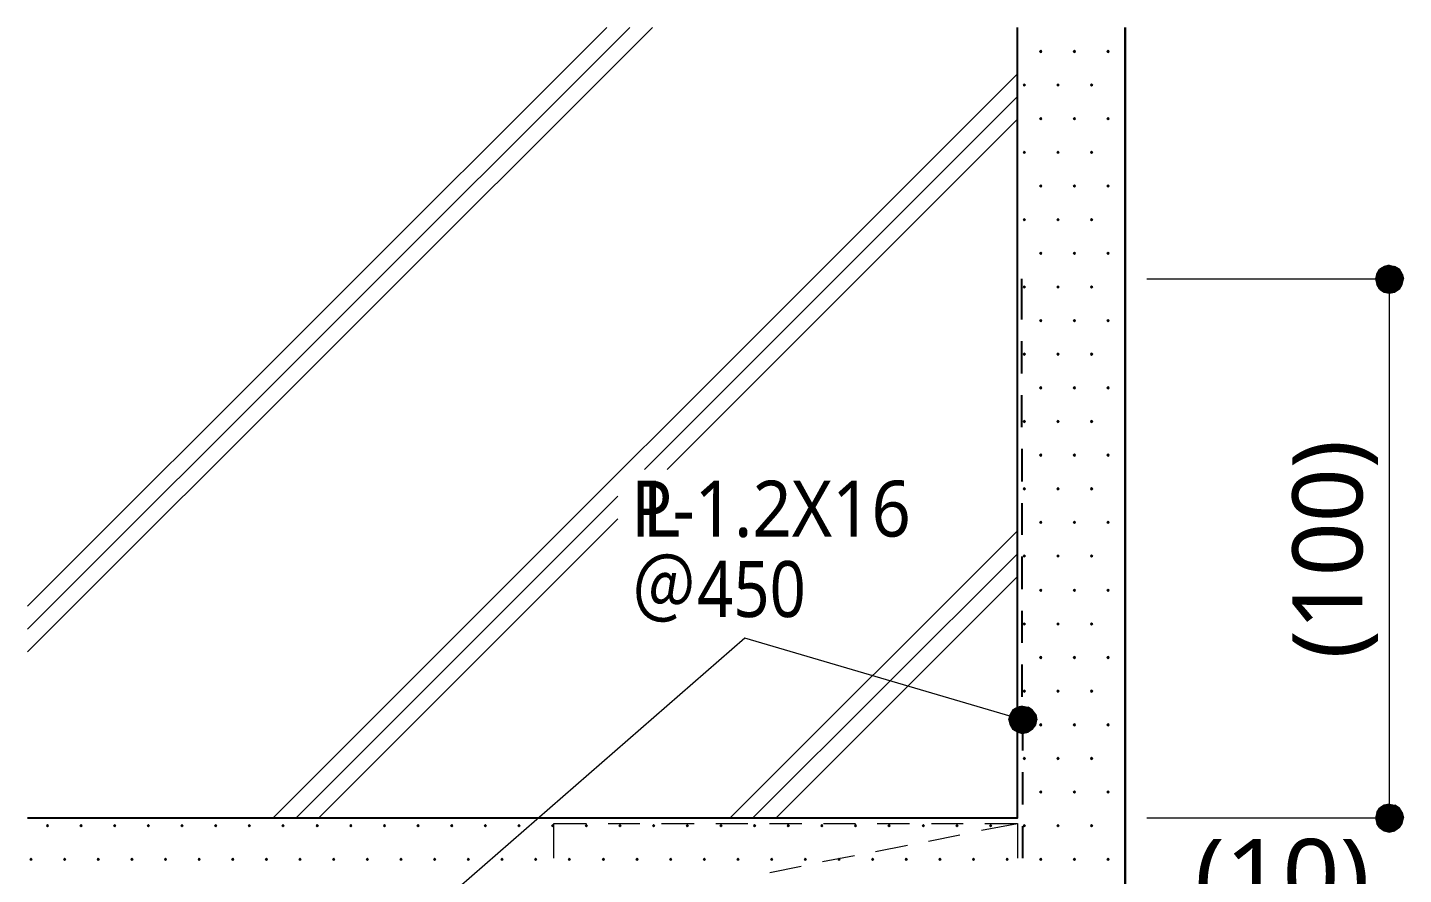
# Model space of a CAD drawing. Header units: millimetres. Extents: x 0 to 420, y 0 to 297.
# Drawn here: x 118.8 to 169.9, y 106.9 to 138.4 of the extents above; entities that cross this region are included whole.
import ezdxf
from ezdxf.enums import TextEntityAlignment as Align

# ---------------------------------------------------------------- set-up
doc = ezdxf.new("R2010")
doc.units = ezdxf.units.MM
doc.styles.add('kst32b', font='NotoSansJP-Variable.ttf')

msp = doc.modelspace()

# ---------------------------------------------------------------- hatches: boundary and pattern name
for points in [[(156.422, 137.52), (156.401, 137.499), (156.379, 137.477), (156.401, 137.456), (156.422, 137.435), (156.443, 137.456), (156.464, 137.477), (156.443, 137.499), (156.422, 137.52)], [(157.671, 137.52), (157.649, 137.499), (157.628, 137.477), (157.649, 137.456), (157.671, 137.435), (157.692, 137.456), (157.713, 137.477), (157.692, 137.499), (157.671, 137.52)], [(158.919, 137.52), (158.898, 137.499), (158.877, 137.477), (158.898, 137.456), (158.919, 137.435), (158.941, 137.456), (158.962, 137.477), (158.941, 137.499), (158.919, 137.52)], [(155.808, 136.271), (155.787, 136.25), (155.766, 136.229), (155.787, 136.208), (155.808, 136.186), (155.829, 136.208), (155.85, 136.229), (155.829, 136.25), (155.808, 136.271)], [(157.057, 136.271), (157.036, 136.25), (157.014, 136.229), (157.036, 136.208), (157.057, 136.186), (157.078, 136.208), (157.099, 136.229), (157.078, 136.25), (157.057, 136.271)], [(158.305, 136.271), (158.284, 136.25), (158.263, 136.229), (158.284, 136.208), (158.305, 136.186), (158.327, 136.208), (158.348, 136.229), (158.327, 136.25), (158.305, 136.271)], [(156.422, 135.022), (156.401, 135.001), (156.379, 134.98), (156.401, 134.959), (156.422, 134.938), (156.443, 134.959), (156.464, 134.98), (156.443, 135.001), (156.422, 135.022)], [(157.671, 135.022), (157.649, 135.001), (157.628, 134.98), (157.649, 134.959), (157.671, 134.938), (157.692, 134.959), (157.713, 134.98), (157.692, 135.001), (157.671, 135.022)], [(158.919, 135.022), (158.898, 135.001), (158.877, 134.98), (158.898, 134.959), (158.919, 134.938), (158.941, 134.959), (158.962, 134.98), (158.941, 135.001), (158.919, 135.022)], [(155.808, 133.773), (155.787, 133.752), (155.766, 133.731), (155.787, 133.71), (155.808, 133.689), (155.829, 133.71), (155.85, 133.731), (155.829, 133.752), (155.808, 133.773)], [(157.057, 133.773), (157.036, 133.752), (157.014, 133.731), (157.036, 133.71), (157.057, 133.689), (157.078, 133.71), (157.099, 133.731), (157.078, 133.752), (157.057, 133.773)], [(158.305, 133.773), (158.284, 133.752), (158.263, 133.731), (158.284, 133.71), (158.305, 133.689), (158.327, 133.71), (158.348, 133.731), (158.327, 133.752), (158.305, 133.773)], [(156.422, 132.525), (156.401, 132.503), (156.379, 132.482), (156.401, 132.461), (156.422, 132.44), (156.443, 132.461), (156.464, 132.482), (156.443, 132.503), (156.422, 132.525)], [(157.671, 132.525), (157.649, 132.503), (157.628, 132.482), (157.649, 132.461), (157.671, 132.44), (157.692, 132.461), (157.713, 132.482), (157.692, 132.503), (157.671, 132.525)], [(158.919, 132.525), (158.898, 132.503), (158.877, 132.482), (158.898, 132.461), (158.919, 132.44), (158.941, 132.461), (158.962, 132.482), (158.941, 132.503), (158.919, 132.525)], [(155.808, 131.276), (155.787, 131.254), (155.766, 131.233), (155.787, 131.212), (155.808, 131.191), (155.829, 131.212), (155.85, 131.233), (155.829, 131.254), (155.808, 131.276)], [(157.057, 131.276), (157.036, 131.254), (157.014, 131.233), (157.036, 131.212), (157.057, 131.191), (157.078, 131.212), (157.099, 131.233), (157.078, 131.254), (157.057, 131.276)], [(158.305, 131.276), (158.284, 131.254), (158.263, 131.233), (158.284, 131.212), (158.305, 131.191), (158.327, 131.212), (158.348, 131.233), (158.327, 131.254), (158.305, 131.276)], [(156.422, 130.027), (156.401, 130.006), (156.379, 129.984), (156.401, 129.963), (156.422, 129.942), (156.443, 129.963), (156.464, 129.984), (156.443, 130.006), (156.422, 130.027)], [(157.671, 130.027), (157.649, 130.006), (157.628, 129.984), (157.649, 129.963), (157.671, 129.942), (157.692, 129.963), (157.713, 129.984), (157.692, 130.006), (157.671, 130.027)], [(158.919, 130.027), (158.898, 130.006), (158.877, 129.984), (158.898, 129.963), (158.919, 129.942), (158.941, 129.963), (158.962, 129.984), (158.941, 130.006), (158.919, 130.027)], [(155.808, 128.778), (155.787, 128.757), (155.766, 128.736), (155.787, 128.714), (155.808, 128.693), (155.829, 128.714), (155.85, 128.736), (155.829, 128.757), (155.808, 128.778)], [(157.057, 128.778), (157.036, 128.757), (157.014, 128.736), (157.036, 128.714), (157.057, 128.693), (157.078, 128.714), (157.099, 128.736), (157.078, 128.757), (157.057, 128.778)], [(158.305, 128.778), (158.284, 128.757), (158.263, 128.736), (158.284, 128.714), (158.305, 128.693), (158.327, 128.714), (158.348, 128.736), (158.327, 128.757), (158.305, 128.778)], [(169.164, 128.545), (169.354, 128.503), (169.354, 129.032), (169.164, 128.545)], [(156.422, 127.529), (156.401, 127.508), (156.379, 127.487), (156.401, 127.466), (156.422, 127.444), (156.443, 127.466), (156.464, 127.487), (156.443, 127.508), (156.422, 127.529)], [(157.671, 127.529), (157.649, 127.508), (157.628, 127.487), (157.649, 127.466), (157.671, 127.444), (157.692, 127.466), (157.713, 127.487), (157.692, 127.508), (157.671, 127.529)], [(158.919, 127.529), (158.898, 127.508), (158.877, 127.487), (158.898, 127.466), (158.919, 127.444), (158.941, 127.466), (158.962, 127.487), (158.941, 127.508), (158.919, 127.529)], [(155.808, 126.28), (155.787, 126.259), (155.766, 126.238), (155.787, 126.217), (155.808, 126.196), (155.829, 126.217), (155.85, 126.238), (155.829, 126.259), (155.808, 126.28)], [(157.057, 126.28), (157.036, 126.259), (157.014, 126.238), (157.036, 126.217), (157.057, 126.196), (157.078, 126.217), (157.099, 126.238), (157.078, 126.259), (157.057, 126.28)], [(158.305, 126.28), (158.284, 126.259), (158.263, 126.238), (158.284, 126.217), (158.305, 126.196), (158.327, 126.217), (158.348, 126.238), (158.327, 126.259), (158.305, 126.28)], [(156.422, 125.031), (156.401, 125.01), (156.379, 124.989), (156.401, 124.968), (156.422, 124.947), (156.443, 124.968), (156.464, 124.989), (156.443, 125.01), (156.422, 125.031)], [(157.671, 125.031), (157.649, 125.01), (157.628, 124.989), (157.649, 124.968), (157.671, 124.947), (157.692, 124.968), (157.713, 124.989), (157.692, 125.01), (157.671, 125.031)], [(158.919, 125.031), (158.898, 125.01), (158.877, 124.989), (158.898, 124.968), (158.919, 124.947), (158.941, 124.968), (158.962, 124.989), (158.941, 125.01), (158.919, 125.031)], [(155.808, 123.783), (155.787, 123.762), (155.766, 123.74), (155.787, 123.719), (155.808, 123.698), (155.829, 123.719), (155.85, 123.74), (155.829, 123.762), (155.808, 123.783)], [(157.057, 123.783), (157.036, 123.762), (157.014, 123.74), (157.036, 123.719), (157.057, 123.698), (157.078, 123.719), (157.099, 123.74), (157.078, 123.762), (157.057, 123.783)], [(158.305, 123.783), (158.284, 123.762), (158.263, 123.74), (158.284, 123.719), (158.305, 123.698), (158.327, 123.719), (158.348, 123.74), (158.327, 123.762), (158.305, 123.783)], [(156.422, 122.534), (156.401, 122.513), (156.379, 122.492), (156.401, 122.47), (156.422, 122.449), (156.443, 122.47), (156.464, 122.492), (156.443, 122.513), (156.422, 122.534)], [(157.671, 122.534), (157.649, 122.513), (157.628, 122.492), (157.649, 122.47), (157.671, 122.449), (157.692, 122.47), (157.713, 122.492), (157.692, 122.513), (157.671, 122.534)], [(158.919, 122.534), (158.898, 122.513), (158.877, 122.492), (158.898, 122.47), (158.919, 122.449), (158.941, 122.47), (158.962, 122.492), (158.941, 122.513), (158.919, 122.534)], [(155.808, 121.285), (155.787, 121.264), (155.766, 121.243), (155.787, 121.221), (155.808, 121.2), (155.829, 121.221), (155.85, 121.243), (155.829, 121.264), (155.808, 121.285)], [(157.057, 121.285), (157.036, 121.264), (157.014, 121.243), (157.036, 121.221), (157.057, 121.2), (157.078, 121.221), (157.099, 121.243), (157.078, 121.264), (157.057, 121.285)], [(158.305, 121.285), (158.284, 121.264), (158.263, 121.243), (158.284, 121.221), (158.305, 121.2), (158.327, 121.221), (158.348, 121.243), (158.327, 121.264), (158.305, 121.285)], [(156.422, 120.036), (156.401, 120.015), (156.379, 119.994), (156.401, 119.973), (156.422, 119.951), (156.443, 119.973), (156.464, 119.994), (156.443, 120.015), (156.422, 120.036)], [(157.671, 120.036), (157.649, 120.015), (157.628, 119.994), (157.649, 119.973), (157.671, 119.951), (157.692, 119.973), (157.713, 119.994), (157.692, 120.015), (157.671, 120.036)], [(158.919, 120.036), (158.898, 120.015), (158.877, 119.994), (158.898, 119.973), (158.919, 119.951), (158.941, 119.973), (158.962, 119.994), (158.941, 120.015), (158.919, 120.036)], [(155.808, 118.787), (155.787, 118.766), (155.766, 118.745), (155.787, 118.724), (155.808, 118.703), (155.829, 118.724), (155.85, 118.745), (155.829, 118.766), (155.808, 118.787)], [(157.057, 118.787), (157.036, 118.766), (157.014, 118.745), (157.036, 118.724), (157.057, 118.703), (157.078, 118.724), (157.099, 118.745), (157.078, 118.766), (157.057, 118.787)], [(158.305, 118.787), (158.284, 118.766), (158.263, 118.745), (158.284, 118.724), (158.305, 118.703), (158.327, 118.724), (158.348, 118.745), (158.327, 118.766), (158.305, 118.787)], [(156.422, 117.517), (156.401, 117.496), (156.379, 117.475), (156.401, 117.454), (156.422, 117.433), (156.443, 117.454), (156.464, 117.475), (156.443, 117.496), (156.422, 117.517)], [(157.671, 117.517), (157.649, 117.496), (157.628, 117.475), (157.649, 117.454), (157.671, 117.433), (157.692, 117.454), (157.713, 117.475), (157.692, 117.496), (157.671, 117.517)], [(158.919, 117.517), (158.898, 117.496), (158.877, 117.475), (158.898, 117.454), (158.919, 117.433), (158.941, 117.454), (158.962, 117.475), (158.941, 117.496), (158.919, 117.517)], [(155.808, 116.268), (155.787, 116.247), (155.766, 116.226), (155.787, 116.205), (155.808, 116.184), (155.829, 116.205), (155.85, 116.226), (155.829, 116.247), (155.808, 116.268)], [(157.057, 116.268), (157.036, 116.247), (157.014, 116.226), (157.036, 116.205), (157.057, 116.184), (157.078, 116.205), (157.099, 116.226), (157.078, 116.247), (157.057, 116.268)], [(158.305, 116.268), (158.284, 116.247), (158.263, 116.226), (158.284, 116.205), (158.305, 116.184), (158.327, 116.205), (158.348, 116.226), (158.327, 116.247), (158.305, 116.268)], [(156.422, 115.02), (156.401, 114.998), (156.379, 114.977), (156.401, 114.956), (156.422, 114.935), (156.443, 114.956), (156.464, 114.977), (156.443, 114.998), (156.422, 115.02)], [(157.671, 115.02), (157.649, 114.998), (157.628, 114.977), (157.649, 114.956), (157.671, 114.935), (157.692, 114.956), (157.713, 114.977), (157.692, 114.998), (157.671, 115.02)], [(158.919, 115.02), (158.898, 114.998), (158.877, 114.977), (158.898, 114.956), (158.919, 114.935), (158.941, 114.956), (158.962, 114.977), (158.941, 114.998), (158.919, 115.02)], [(155.808, 113.771), (155.787, 113.75), (155.766, 113.729), (155.787, 113.707), (155.808, 113.686), (155.829, 113.707), (155.85, 113.729), (155.829, 113.75), (155.808, 113.771)], [(157.057, 113.771), (157.036, 113.75), (157.014, 113.729), (157.036, 113.707), (157.057, 113.686), (157.078, 113.707), (157.099, 113.729), (157.078, 113.75), (157.057, 113.771)], [(158.305, 113.771), (158.284, 113.75), (158.263, 113.729), (158.284, 113.707), (158.305, 113.686), (158.327, 113.707), (158.348, 113.729), (158.327, 113.75), (158.305, 113.771)], [(155.554, 113.136), (155.385, 113.03), (155.744, 112.67), (155.554, 113.136)], [(156.422, 112.522), (156.401, 112.501), (156.379, 112.48), (156.401, 112.459), (156.422, 112.437), (156.443, 112.459), (156.464, 112.48), (156.443, 112.501), (156.422, 112.522)], [(157.671, 112.522), (157.649, 112.501), (157.628, 112.48), (157.649, 112.459), (157.671, 112.437), (157.692, 112.459), (157.713, 112.48), (157.692, 112.501), (157.671, 112.522)], [(158.919, 112.522), (158.898, 112.501), (158.877, 112.48), (158.898, 112.459), (158.919, 112.437), (158.941, 112.459), (158.962, 112.48), (158.941, 112.501), (158.919, 112.522)], [(155.808, 111.273), (155.787, 111.252), (155.766, 111.231), (155.787, 111.21), (155.808, 111.188), (155.829, 111.21), (155.85, 111.231), (155.829, 111.252), (155.808, 111.273)], [(157.057, 111.273), (157.036, 111.252), (157.014, 111.231), (157.036, 111.21), (157.057, 111.188), (157.078, 111.21), (157.099, 111.231), (157.078, 111.252), (157.057, 111.273)], [(158.305, 111.273), (158.284, 111.252), (158.263, 111.231), (158.284, 111.21), (158.305, 111.188), (158.327, 111.21), (158.348, 111.231), (158.327, 111.252), (158.305, 111.273)], [(156.422, 110.024), (156.401, 110.003), (156.379, 109.982), (156.401, 109.961), (156.422, 109.94), (156.443, 109.961), (156.464, 109.982), (156.443, 110.003), (156.422, 110.024)], [(157.671, 110.024), (157.649, 110.003), (157.628, 109.982), (157.649, 109.961), (157.671, 109.94), (157.692, 109.961), (157.713, 109.982), (157.692, 110.003), (157.671, 110.024)], [(158.919, 110.024), (158.898, 110.003), (158.877, 109.982), (158.898, 109.961), (158.919, 109.94), (158.941, 109.961), (158.962, 109.982), (158.941, 110.003), (158.919, 110.024)], [(169.164, 108.543), (169.354, 108.5), (169.354, 109.029), (169.164, 108.543)], [(119.549, 108.775), (119.528, 108.754), (119.507, 108.733), (119.528, 108.712), (119.549, 108.691), (119.571, 108.712), (119.592, 108.733), (119.571, 108.754), (119.549, 108.775)], [(120.798, 108.775), (120.777, 108.754), (120.756, 108.733), (120.777, 108.712), (120.798, 108.691), (120.819, 108.712), (120.841, 108.733), (120.819, 108.754), (120.798, 108.775)], [(122.047, 108.775), (122.026, 108.754), (122.005, 108.733), (122.026, 108.712), (122.047, 108.691), (122.068, 108.712), (122.089, 108.733), (122.068, 108.754), (122.047, 108.775)], [(123.296, 108.775), (123.275, 108.754), (123.254, 108.733), (123.275, 108.712), (123.296, 108.691), (123.317, 108.712), (123.338, 108.733), (123.317, 108.754), (123.296, 108.775)], [(124.545, 108.775), (124.524, 108.754), (124.502, 108.733), (124.524, 108.712), (124.545, 108.691), (124.566, 108.712), (124.587, 108.733), (124.566, 108.754), (124.545, 108.775)], [(125.794, 108.775), (125.772, 108.754), (125.751, 108.733), (125.772, 108.712), (125.794, 108.691), (125.815, 108.712), (125.836, 108.733), (125.815, 108.754), (125.794, 108.775)], [(127.042, 108.775), (127.021, 108.754), (127, 108.733), (127.021, 108.712), (127.042, 108.691), (127.063, 108.712), (127.085, 108.733), (127.063, 108.754), (127.042, 108.775)], [(128.291, 108.775), (128.27, 108.754), (128.249, 108.733), (128.27, 108.712), (128.291, 108.691), (128.312, 108.712), (128.334, 108.733), (128.312, 108.754), (128.291, 108.775)], [(129.561, 108.775), (129.54, 108.754), (129.519, 108.733), (129.54, 108.712), (129.561, 108.691), (129.582, 108.712), (129.604, 108.733), (129.582, 108.754), (129.561, 108.775)], [(130.81, 108.775), (130.789, 108.754), (130.768, 108.733), (130.789, 108.712), (130.81, 108.691), (130.831, 108.712), (130.852, 108.733), (130.831, 108.754), (130.81, 108.775)], [(132.059, 108.775), (132.038, 108.754), (132.017, 108.733), (132.038, 108.712), (132.059, 108.691), (132.08, 108.712), (132.101, 108.733), (132.08, 108.754), (132.059, 108.775)], [(133.308, 108.775), (133.287, 108.754), (133.265, 108.733), (133.287, 108.712), (133.308, 108.691), (133.329, 108.712), (133.35, 108.733), (133.329, 108.754), (133.308, 108.775)], [(134.557, 108.775), (134.535, 108.754), (134.514, 108.733), (134.535, 108.712), (134.557, 108.691), (134.578, 108.712), (134.599, 108.733), (134.578, 108.754), (134.557, 108.775)], [(135.805, 108.775), (135.784, 108.754), (135.763, 108.733), (135.784, 108.712), (135.805, 108.691), (135.827, 108.712), (135.848, 108.733), (135.827, 108.754), (135.805, 108.775)], [(137.054, 108.775), (137.033, 108.754), (137.012, 108.733), (137.033, 108.712), (137.054, 108.691), (137.075, 108.712), (137.096, 108.733), (137.075, 108.754), (137.054, 108.775)], [(138.303, 108.775), (138.282, 108.754), (138.261, 108.733), (138.282, 108.712), (138.303, 108.691), (138.324, 108.712), (138.345, 108.733), (138.324, 108.754), (138.303, 108.775)], [(139.552, 108.775), (139.531, 108.754), (139.51, 108.733), (139.531, 108.712), (139.552, 108.691), (139.573, 108.712), (139.594, 108.733), (139.573, 108.754), (139.552, 108.775)], [(140.801, 108.775), (140.779, 108.754), (140.758, 108.733), (140.779, 108.712), (140.801, 108.691), (140.822, 108.712), (140.843, 108.733), (140.822, 108.754), (140.801, 108.775)], [(142.05, 108.775), (142.028, 108.754), (142.007, 108.733), (142.028, 108.712), (142.05, 108.691), (142.071, 108.712), (142.092, 108.733), (142.071, 108.754), (142.05, 108.775)], [(143.298, 108.775), (143.277, 108.754), (143.256, 108.733), (143.277, 108.712), (143.298, 108.691), (143.32, 108.712), (143.341, 108.733), (143.32, 108.754), (143.298, 108.775)], [(144.547, 108.775), (144.526, 108.754), (144.505, 108.733), (144.526, 108.712), (144.547, 108.691), (144.568, 108.712), (144.59, 108.733), (144.568, 108.754), (144.547, 108.775)], [(145.796, 108.775), (145.775, 108.754), (145.754, 108.733), (145.775, 108.712), (145.796, 108.691), (145.817, 108.712), (145.838, 108.733), (145.817, 108.754), (145.796, 108.775)], [(147.045, 108.775), (147.024, 108.754), (147.003, 108.733), (147.024, 108.712), (147.045, 108.691), (147.066, 108.712), (147.087, 108.733), (147.066, 108.754), (147.045, 108.775)], [(148.294, 108.775), (148.272, 108.754), (148.251, 108.733), (148.272, 108.712), (148.294, 108.691), (148.315, 108.712), (148.336, 108.733), (148.315, 108.754), (148.294, 108.775)], [(149.543, 108.775), (149.521, 108.754), (149.5, 108.733), (149.521, 108.712), (149.543, 108.691), (149.564, 108.712), (149.585, 108.733), (149.564, 108.754), (149.543, 108.775)], [(150.791, 108.775), (150.77, 108.754), (150.749, 108.733), (150.77, 108.712), (150.791, 108.691), (150.812, 108.712), (150.834, 108.733), (150.812, 108.754), (150.791, 108.775)], [(152.061, 108.775), (152.04, 108.754), (152.019, 108.733), (152.04, 108.712), (152.061, 108.691), (152.083, 108.712), (152.104, 108.733), (152.083, 108.754), (152.061, 108.775)], [(153.31, 108.775), (153.289, 108.754), (153.268, 108.733), (153.289, 108.712), (153.31, 108.691), (153.331, 108.712), (153.353, 108.733), (153.331, 108.754), (153.31, 108.775)], [(154.559, 108.775), (154.538, 108.754), (154.517, 108.733), (154.538, 108.712), (154.559, 108.691), (154.58, 108.712), (154.601, 108.733), (154.58, 108.754), (154.559, 108.775)], [(155.808, 108.775), (155.787, 108.754), (155.766, 108.733), (155.787, 108.712), (155.808, 108.691), (155.829, 108.712), (155.85, 108.733), (155.829, 108.754), (155.808, 108.775)], [(157.057, 108.775), (157.036, 108.754), (157.014, 108.733), (157.036, 108.712), (157.057, 108.691), (157.078, 108.712), (157.099, 108.733), (157.078, 108.754), (157.057, 108.775)], [(158.305, 108.775), (158.284, 108.754), (158.263, 108.733), (158.284, 108.712), (158.305, 108.691), (158.327, 108.712), (158.348, 108.733), (158.327, 108.754), (158.305, 108.775)], [(118.936, 107.527), (118.914, 107.505), (118.893, 107.484), (118.914, 107.463), (118.936, 107.442), (118.957, 107.463), (118.978, 107.484), (118.957, 107.505), (118.936, 107.527)], [(120.184, 107.527), (120.163, 107.505), (120.142, 107.484), (120.163, 107.463), (120.184, 107.442), (120.205, 107.463), (120.227, 107.484), (120.205, 107.505), (120.184, 107.527)], [(121.433, 107.527), (121.412, 107.505), (121.391, 107.484), (121.412, 107.463), (121.433, 107.442), (121.454, 107.463), (121.476, 107.484), (121.454, 107.505), (121.433, 107.527)], [(122.682, 107.527), (122.661, 107.505), (122.64, 107.484), (122.661, 107.463), (122.682, 107.442), (122.703, 107.463), (122.724, 107.484), (122.703, 107.505), (122.682, 107.527)], [(123.931, 107.527), (123.91, 107.505), (123.888, 107.484), (123.91, 107.463), (123.931, 107.442), (123.952, 107.463), (123.973, 107.484), (123.952, 107.505), (123.931, 107.527)], [(125.18, 107.527), (125.159, 107.505), (125.137, 107.484), (125.159, 107.463), (125.18, 107.442), (125.201, 107.463), (125.222, 107.484), (125.201, 107.505), (125.18, 107.527)], [(126.429, 107.527), (126.407, 107.505), (126.386, 107.484), (126.407, 107.463), (126.429, 107.442), (126.45, 107.463), (126.471, 107.484), (126.45, 107.505), (126.429, 107.527)], [(127.677, 107.527), (127.656, 107.505), (127.635, 107.484), (127.656, 107.463), (127.677, 107.442), (127.699, 107.463), (127.72, 107.484), (127.699, 107.505), (127.677, 107.527)], [(128.926, 107.527), (128.905, 107.505), (128.884, 107.484), (128.905, 107.463), (128.926, 107.442), (128.947, 107.463), (128.969, 107.484), (128.947, 107.505), (128.926, 107.527)], [(130.175, 107.527), (130.154, 107.505), (130.133, 107.484), (130.154, 107.463), (130.175, 107.442), (130.196, 107.463), (130.217, 107.484), (130.196, 107.505), (130.175, 107.527)], [(131.424, 107.527), (131.403, 107.505), (131.382, 107.484), (131.403, 107.463), (131.424, 107.442), (131.445, 107.463), (131.466, 107.484), (131.445, 107.505), (131.424, 107.527)], [(132.673, 107.527), (132.652, 107.505), (132.63, 107.484), (132.652, 107.463), (132.673, 107.442), (132.694, 107.463), (132.715, 107.484), (132.694, 107.505), (132.673, 107.527)], [(133.921, 107.527), (133.9, 107.505), (133.879, 107.484), (133.9, 107.463), (133.921, 107.442), (133.943, 107.463), (133.964, 107.484), (133.943, 107.505), (133.921, 107.527)], [(135.17, 107.527), (135.149, 107.505), (135.128, 107.484), (135.149, 107.463), (135.17, 107.442), (135.192, 107.463), (135.213, 107.484), (135.192, 107.505), (135.17, 107.527)], [(136.419, 107.527), (136.398, 107.505), (136.377, 107.484), (136.398, 107.463), (136.419, 107.442), (136.44, 107.463), (136.462, 107.484), (136.44, 107.505), (136.419, 107.527)], [(137.668, 107.527), (137.647, 107.505), (137.626, 107.484), (137.647, 107.463), (137.668, 107.442), (137.689, 107.463), (137.71, 107.484), (137.689, 107.505), (137.668, 107.527)], [(138.917, 107.527), (138.896, 107.505), (138.875, 107.484), (138.896, 107.463), (138.917, 107.442), (138.938, 107.463), (138.959, 107.484), (138.938, 107.505), (138.917, 107.527)], [(140.187, 107.527), (140.166, 107.505), (140.145, 107.484), (140.166, 107.463), (140.187, 107.442), (140.208, 107.463), (140.229, 107.484), (140.208, 107.505), (140.187, 107.527)], [(141.436, 107.527), (141.415, 107.505), (141.393, 107.484), (141.415, 107.463), (141.436, 107.442), (141.457, 107.463), (141.478, 107.484), (141.457, 107.505), (141.436, 107.527)], [(142.685, 107.527), (142.663, 107.505), (142.642, 107.484), (142.663, 107.463), (142.685, 107.442), (142.706, 107.463), (142.727, 107.484), (142.706, 107.505), (142.685, 107.527)], [(143.933, 107.527), (143.912, 107.505), (143.891, 107.484), (143.912, 107.463), (143.933, 107.442), (143.954, 107.463), (143.976, 107.484), (143.954, 107.505), (143.933, 107.527)], [(145.182, 107.527), (145.161, 107.505), (145.14, 107.484), (145.161, 107.463), (145.182, 107.442), (145.203, 107.463), (145.225, 107.484), (145.203, 107.505), (145.182, 107.527)], [(146.431, 107.527), (146.41, 107.505), (146.389, 107.484), (146.41, 107.463), (146.431, 107.442), (146.452, 107.463), (146.473, 107.484), (146.452, 107.505), (146.431, 107.527)], [(147.68, 107.527), (147.659, 107.505), (147.637, 107.484), (147.659, 107.463), (147.68, 107.442), (147.701, 107.463), (147.722, 107.484), (147.701, 107.505), (147.68, 107.527)], [(148.929, 107.527), (148.908, 107.505), (148.886, 107.484), (148.908, 107.463), (148.929, 107.442), (148.95, 107.463), (148.971, 107.484), (148.95, 107.505), (148.929, 107.527)], [(150.178, 107.527), (150.156, 107.505), (150.135, 107.484), (150.156, 107.463), (150.178, 107.442), (150.199, 107.463), (150.22, 107.484), (150.199, 107.505), (150.178, 107.527)], [(151.426, 107.527), (151.405, 107.505), (151.384, 107.484), (151.405, 107.463), (151.426, 107.442), (151.447, 107.463), (151.469, 107.484), (151.447, 107.505), (151.426, 107.527)], [(152.675, 107.527), (152.654, 107.505), (152.633, 107.484), (152.654, 107.463), (152.675, 107.442), (152.696, 107.463), (152.718, 107.484), (152.696, 107.505), (152.675, 107.527)], [(153.924, 107.527), (153.903, 107.505), (153.882, 107.484), (153.903, 107.463), (153.924, 107.442), (153.945, 107.463), (153.966, 107.484), (153.945, 107.505), (153.924, 107.527)], [(155.173, 107.527), (155.152, 107.505), (155.13, 107.484), (155.152, 107.463), (155.173, 107.442), (155.194, 107.463), (155.215, 107.484), (155.194, 107.505), (155.173, 107.527)], [(156.422, 107.527), (156.401, 107.505), (156.379, 107.484), (156.401, 107.463), (156.422, 107.442), (156.443, 107.463), (156.464, 107.484), (156.443, 107.505), (156.422, 107.527)], [(157.671, 107.527), (157.649, 107.505), (157.628, 107.484), (157.649, 107.463), (157.671, 107.442), (157.692, 107.463), (157.713, 107.484), (157.692, 107.505), (157.671, 107.527)], [(158.919, 107.527), (158.898, 107.505), (158.877, 107.484), (158.898, 107.463), (158.919, 107.442), (158.941, 107.463), (158.962, 107.484), (158.941, 107.505), (158.919, 107.527)]]:
    msp.add_hatch(color=7).paths.add_polyline_path(points)
h = msp.add_hatch(color=7)
h.paths.add_polyline_path([(169.164, 129.498), (168.995, 129.392), (169.354, 129.032), (169.164, 129.498)])
h.paths.add_polyline_path([(168.995, 129.392), (169.354, 129.032), (168.889, 129.222), (168.995, 129.392)])
h.paths.add_polyline_path([(169.354, 129.032), (168.889, 129.222), (168.846, 129.032), (169.354, 129.032)])
h = msp.add_hatch(color=7)
h.paths.add_polyline_path([(169.736, 129.392), (169.566, 129.498), (169.354, 129.032), (169.736, 129.392)])
h.paths.add_polyline_path([(169.566, 129.498), (169.354, 129.032), (169.354, 129.54), (169.566, 129.498)])
h.paths.add_polyline_path([(169.354, 129.032), (169.354, 129.54), (169.164, 129.498), (169.354, 129.032)])
h = msp.add_hatch(color=7)
h.paths.add_polyline_path([(169.841, 128.82), (169.884, 129.032), (169.354, 129.032), (169.841, 128.82)])
h.paths.add_polyline_path([(169.884, 129.032), (169.354, 129.032), (169.841, 129.222), (169.884, 129.032)])
h.paths.add_polyline_path([(169.354, 129.032), (169.841, 129.222), (169.736, 129.392), (169.354, 129.032)])
h = msp.add_hatch(color=7)
h.paths.add_polyline_path([(168.846, 129.032), (168.889, 128.82), (169.354, 129.032), (168.846, 129.032)])
h.paths.add_polyline_path([(168.889, 128.82), (169.354, 129.032), (168.995, 128.651), (168.889, 128.82)])
h.paths.add_polyline_path([(169.354, 129.032), (168.995, 128.651), (169.164, 128.545), (169.354, 129.032)])
h = msp.add_hatch(color=7)
h.paths.add_polyline_path([(169.354, 128.503), (169.566, 128.545), (169.354, 129.032), (169.354, 128.503)])
h.paths.add_polyline_path([(169.566, 128.545), (169.354, 129.032), (169.736, 128.651), (169.566, 128.545)])
h.paths.add_polyline_path([(169.354, 129.032), (169.736, 128.651), (169.841, 128.82), (169.354, 129.032)])
h = msp.add_hatch(color=7)
h.paths.add_polyline_path([(155.385, 113.03), (155.279, 112.861), (155.744, 112.67), (155.385, 113.03)])
h.paths.add_polyline_path([(155.279, 112.861), (155.744, 112.67), (155.236, 112.67), (155.279, 112.861)])
h.paths.add_polyline_path([(155.744, 112.67), (155.236, 112.67), (155.279, 112.48), (155.744, 112.67)])
h = msp.add_hatch(color=7)
h.paths.add_polyline_path([(156.104, 113.03), (155.956, 113.136), (155.744, 112.67), (156.104, 113.03)])
h.paths.add_polyline_path([(155.956, 113.136), (155.744, 112.67), (155.744, 113.178), (155.956, 113.136)])
h.paths.add_polyline_path([(155.744, 112.67), (155.744, 113.178), (155.554, 113.136), (155.744, 112.67)])
h = msp.add_hatch(color=7)
h.paths.add_polyline_path([(156.231, 112.48), (156.274, 112.67), (155.744, 112.67), (156.231, 112.48)])
h.paths.add_polyline_path([(156.274, 112.67), (155.744, 112.67), (156.231, 112.861), (156.274, 112.67)])
h.paths.add_polyline_path([(155.744, 112.67), (156.231, 112.861), (156.104, 113.03), (155.744, 112.67)])
h = msp.add_hatch(color=7)
h.paths.add_polyline_path([(155.279, 112.48), (155.385, 112.31), (155.744, 112.67), (155.279, 112.48)])
h.paths.add_polyline_path([(155.385, 112.31), (155.744, 112.67), (155.554, 112.204), (155.385, 112.31)])
h.paths.add_polyline_path([(155.744, 112.67), (155.554, 112.204), (155.744, 112.162), (155.744, 112.67)])
h = msp.add_hatch(color=7)
h.paths.add_polyline_path([(155.744, 112.162), (155.956, 112.204), (155.744, 112.67), (155.744, 112.162)])
h.paths.add_polyline_path([(155.956, 112.204), (155.744, 112.67), (156.104, 112.31), (155.956, 112.204)])
h.paths.add_polyline_path([(155.744, 112.67), (156.104, 112.31), (156.231, 112.48), (155.744, 112.67)])
h = msp.add_hatch(color=7)
h.paths.add_polyline_path([(169.164, 109.495), (168.995, 109.389), (169.354, 109.029), (169.164, 109.495)])
h.paths.add_polyline_path([(168.995, 109.389), (169.354, 109.029), (168.889, 109.22), (168.995, 109.389)])
h.paths.add_polyline_path([(169.354, 109.029), (168.889, 109.22), (168.846, 109.029), (169.354, 109.029)])
h = msp.add_hatch(color=7)
h.paths.add_polyline_path([(169.736, 109.389), (169.566, 109.495), (169.354, 109.029), (169.736, 109.389)])
h.paths.add_polyline_path([(169.566, 109.495), (169.354, 109.029), (169.354, 109.537), (169.566, 109.495)])
h.paths.add_polyline_path([(169.354, 109.029), (169.354, 109.537), (169.164, 109.495), (169.354, 109.029)])
h = msp.add_hatch(color=7)
h.paths.add_polyline_path([(169.841, 108.818), (169.884, 109.029), (169.354, 109.029), (169.841, 108.818)])
h.paths.add_polyline_path([(169.884, 109.029), (169.354, 109.029), (169.841, 109.22), (169.884, 109.029)])
h.paths.add_polyline_path([(169.354, 109.029), (169.841, 109.22), (169.736, 109.389), (169.354, 109.029)])
h = msp.add_hatch(color=7)
h.paths.add_polyline_path([(168.846, 109.029), (168.889, 108.818), (169.354, 109.029), (168.846, 109.029)])
h.paths.add_polyline_path([(168.889, 108.818), (169.354, 109.029), (168.995, 108.67), (168.889, 108.818)])
h.paths.add_polyline_path([(169.354, 109.029), (168.995, 108.67), (169.164, 108.543), (169.354, 109.029)])
h = msp.add_hatch(color=7)
h.paths.add_polyline_path([(169.354, 108.5), (169.566, 108.543), (169.354, 109.029), (169.354, 108.5)])
h.paths.add_polyline_path([(169.566, 108.543), (169.354, 109.029), (169.736, 108.67), (169.566, 108.543)])
h.paths.add_polyline_path([(169.354, 109.029), (169.736, 108.67), (169.841, 108.818), (169.354, 109.029)])

# ---------------------------------------------------------------- linework, layer by layer
at = {"lineweight": 25}
for points in [[(118.809, 109.029), (155.554, 109.029), (155.554, 138.367)], [(155.702, 129.032), (155.702, 127.529)], [(155.702, 126.725), (155.702, 125.518)], [(155.702, 124.714), (155.702, 123.529)], [(155.723, 122.724), (155.723, 121.518)], [(155.723, 120.713), (155.723, 119.528)], [(155.723, 118.724), (155.723, 117.517)], [(155.723, 116.713), (155.723, 115.528)], [(155.723, 114.723), (155.723, 113.517)], [(155.744, 112.712), (155.744, 111.527)], [(155.744, 110.723), (155.744, 109.516)], [(155.744, 108.712), (155.744, 107.527)]]:
    msp.add_lwpolyline(points, dxfattribs=at)
at = {"lineweight": 13}
for points in [[(142.007, 138.367), (118.809, 115.189)], [(141.161, 138.367), (118.809, 116.036)], [(140.314, 138.367), (118.809, 116.882)], [(155.554, 136.652), (127.931, 109.029)], [(155.554, 135.805), (141.711, 121.962)], [(155.554, 134.959), (142.558, 121.962)], [(160.359, 129.032), (169.354, 129.032)], [(169.354, 129.032), (169.354, 108.987)], [(140.716, 120.967), (128.778, 109.029)], [(140.716, 120.121), (129.625, 109.029)], [(155.554, 119.676), (144.886, 109.029)], [(155.554, 118.83), (145.733, 109.029)], [(155.554, 117.983), (146.6, 109.029)], [(155.744, 112.67), (145.436, 115.697), (133.858, 105.6)], [(138.345, 108.818), (139.552, 108.818)], [(138.345, 107.527), (138.345, 108.818)], [(140.356, 108.818), (141.542, 108.818)], [(142.346, 108.818), (143.552, 108.818)], [(144.357, 108.818), (145.542, 108.818)], [(146.346, 108.818), (147.553, 108.818)], [(148.357, 108.818), (149.543, 108.818)], [(150.347, 108.818), (151.553, 108.818)], [(152.358, 108.818), (153.543, 108.818)], [(154.22, 108.564), (155.554, 108.818)], [(154.347, 108.818), (155.554, 108.818)], [(155.554, 108.818), (155.554, 107.527)], [(160.359, 109.029), (168.974, 109.029)], [(152.252, 108.162), (153.416, 108.395)], [(150.283, 107.781), (151.469, 108.013)], [(148.315, 107.4), (149.5, 107.632)], [(146.368, 106.997), (147.532, 107.23)]]:
    msp.add_lwpolyline(points, dxfattribs=at)
at = {"lineweight": 30}
msp.add_lwpolyline([(159.554, 138.367), (159.554, 103.018)], dxfattribs=at)
at = {"lineweight": 0}
for points in [[(156.422, 137.52), (156.401, 137.499), (156.379, 137.477), (156.401, 137.456), (156.422, 137.435), (156.443, 137.456), (156.464, 137.477), (156.443, 137.499)], [(157.671, 137.52), (157.649, 137.499), (157.628, 137.477), (157.649, 137.456), (157.671, 137.435), (157.692, 137.456), (157.713, 137.477), (157.692, 137.499)], [(158.919, 137.52), (158.898, 137.499), (158.877, 137.477), (158.898, 137.456), (158.919, 137.435), (158.941, 137.456), (158.962, 137.477), (158.941, 137.499)], [(155.808, 136.271), (155.787, 136.25), (155.766, 136.229), (155.787, 136.208), (155.808, 136.186), (155.829, 136.208), (155.85, 136.229), (155.829, 136.25)], [(157.057, 136.271), (157.036, 136.25), (157.014, 136.229), (157.036, 136.208), (157.057, 136.186), (157.078, 136.208), (157.099, 136.229), (157.078, 136.25)], [(158.305, 136.271), (158.284, 136.25), (158.263, 136.229), (158.284, 136.208), (158.305, 136.186), (158.327, 136.208), (158.348, 136.229), (158.327, 136.25)], [(156.422, 135.022), (156.401, 135.001), (156.379, 134.98), (156.401, 134.959), (156.422, 134.938), (156.443, 134.959), (156.464, 134.98), (156.443, 135.001)], [(157.671, 135.022), (157.649, 135.001), (157.628, 134.98), (157.649, 134.959), (157.671, 134.938), (157.692, 134.959), (157.713, 134.98), (157.692, 135.001)], [(158.919, 135.022), (158.898, 135.001), (158.877, 134.98), (158.898, 134.959), (158.919, 134.938), (158.941, 134.959), (158.962, 134.98), (158.941, 135.001)], [(155.808, 133.773), (155.787, 133.752), (155.766, 133.731), (155.787, 133.71), (155.808, 133.689), (155.829, 133.71), (155.85, 133.731), (155.829, 133.752)], [(157.057, 133.773), (157.036, 133.752), (157.014, 133.731), (157.036, 133.71), (157.057, 133.689), (157.078, 133.71), (157.099, 133.731), (157.078, 133.752)], [(158.305, 133.773), (158.284, 133.752), (158.263, 133.731), (158.284, 133.71), (158.305, 133.689), (158.327, 133.71), (158.348, 133.731), (158.327, 133.752)], [(156.422, 132.525), (156.401, 132.503), (156.379, 132.482), (156.401, 132.461), (156.422, 132.44), (156.443, 132.461), (156.464, 132.482), (156.443, 132.503)], [(157.671, 132.525), (157.649, 132.503), (157.628, 132.482), (157.649, 132.461), (157.671, 132.44), (157.692, 132.461), (157.713, 132.482), (157.692, 132.503)], [(158.919, 132.525), (158.898, 132.503), (158.877, 132.482), (158.898, 132.461), (158.919, 132.44), (158.941, 132.461), (158.962, 132.482), (158.941, 132.503)], [(155.808, 131.276), (155.787, 131.254), (155.766, 131.233), (155.787, 131.212), (155.808, 131.191), (155.829, 131.212), (155.85, 131.233), (155.829, 131.254)], [(157.057, 131.276), (157.036, 131.254), (157.014, 131.233), (157.036, 131.212), (157.057, 131.191), (157.078, 131.212), (157.099, 131.233), (157.078, 131.254)], [(158.305, 131.276), (158.284, 131.254), (158.263, 131.233), (158.284, 131.212), (158.305, 131.191), (158.327, 131.212), (158.348, 131.233), (158.327, 131.254)], [(156.422, 130.027), (156.401, 130.006), (156.379, 129.984), (156.401, 129.963), (156.422, 129.942), (156.443, 129.963), (156.464, 129.984), (156.443, 130.006)], [(157.671, 130.027), (157.649, 130.006), (157.628, 129.984), (157.649, 129.963), (157.671, 129.942), (157.692, 129.963), (157.713, 129.984), (157.692, 130.006)], [(158.919, 130.027), (158.898, 130.006), (158.877, 129.984), (158.898, 129.963), (158.919, 129.942), (158.941, 129.963), (158.962, 129.984), (158.941, 130.006)], [(169.354, 129.032), (168.889, 129.222), (168.846, 129.032)], [(168.995, 129.392), (169.354, 129.032), (168.889, 129.222)], [(169.164, 129.498), (168.995, 129.392), (169.354, 129.032)], [(169.354, 129.032), (169.354, 129.54), (169.164, 129.498)], [(169.566, 129.498), (169.354, 129.032), (169.354, 129.54)], [(169.736, 129.392), (169.566, 129.498), (169.354, 129.032)], [(169.354, 129.032), (169.841, 129.222), (169.736, 129.392)], [(169.884, 129.032), (169.354, 129.032), (169.841, 129.222)], [(155.808, 128.778), (155.787, 128.757), (155.766, 128.736), (155.787, 128.714), (155.808, 128.693), (155.829, 128.714), (155.85, 128.736), (155.829, 128.757)], [(157.057, 128.778), (157.036, 128.757), (157.014, 128.736), (157.036, 128.714), (157.057, 128.693), (157.078, 128.714), (157.099, 128.736), (157.078, 128.757)], [(158.305, 128.778), (158.284, 128.757), (158.263, 128.736), (158.284, 128.714), (158.305, 128.693), (158.327, 128.714), (158.348, 128.736), (158.327, 128.757)], [(168.846, 129.032), (168.889, 128.82), (169.354, 129.032)], [(168.889, 128.82), (169.354, 129.032), (168.995, 128.651)], [(169.354, 129.032), (168.995, 128.651), (169.164, 128.545)], [(169.164, 128.545), (169.354, 128.503), (169.354, 129.032)], [(169.354, 128.503), (169.566, 128.545), (169.354, 129.032)], [(169.566, 128.545), (169.354, 129.032), (169.736, 128.651)], [(169.354, 129.032), (169.736, 128.651), (169.841, 128.82)], [(169.841, 128.82), (169.884, 129.032), (169.354, 129.032)], [(156.422, 127.529), (156.401, 127.508), (156.379, 127.487), (156.401, 127.466), (156.422, 127.444), (156.443, 127.466), (156.464, 127.487), (156.443, 127.508)], [(157.671, 127.529), (157.649, 127.508), (157.628, 127.487), (157.649, 127.466), (157.671, 127.444), (157.692, 127.466), (157.713, 127.487), (157.692, 127.508)], [(158.919, 127.529), (158.898, 127.508), (158.877, 127.487), (158.898, 127.466), (158.919, 127.444), (158.941, 127.466), (158.962, 127.487), (158.941, 127.508)], [(155.808, 126.28), (155.787, 126.259), (155.766, 126.238), (155.787, 126.217), (155.808, 126.196), (155.829, 126.217), (155.85, 126.238), (155.829, 126.259)], [(157.057, 126.28), (157.036, 126.259), (157.014, 126.238), (157.036, 126.217), (157.057, 126.196), (157.078, 126.217), (157.099, 126.238), (157.078, 126.259)], [(158.305, 126.28), (158.284, 126.259), (158.263, 126.238), (158.284, 126.217), (158.305, 126.196), (158.327, 126.217), (158.348, 126.238), (158.327, 126.259)], [(156.422, 125.031), (156.401, 125.01), (156.379, 124.989), (156.401, 124.968), (156.422, 124.947), (156.443, 124.968), (156.464, 124.989), (156.443, 125.01)], [(157.671, 125.031), (157.649, 125.01), (157.628, 124.989), (157.649, 124.968), (157.671, 124.947), (157.692, 124.968), (157.713, 124.989), (157.692, 125.01)], [(158.919, 125.031), (158.898, 125.01), (158.877, 124.989), (158.898, 124.968), (158.919, 124.947), (158.941, 124.968), (158.962, 124.989), (158.941, 125.01)], [(155.808, 123.783), (155.787, 123.762), (155.766, 123.74), (155.787, 123.719), (155.808, 123.698), (155.829, 123.719), (155.85, 123.74), (155.829, 123.762)], [(157.057, 123.783), (157.036, 123.762), (157.014, 123.74), (157.036, 123.719), (157.057, 123.698), (157.078, 123.719), (157.099, 123.74), (157.078, 123.762)], [(158.305, 123.783), (158.284, 123.762), (158.263, 123.74), (158.284, 123.719), (158.305, 123.698), (158.327, 123.719), (158.348, 123.74), (158.327, 123.762)], [(156.422, 122.534), (156.401, 122.513), (156.379, 122.492), (156.401, 122.47), (156.422, 122.449), (156.443, 122.47), (156.464, 122.492), (156.443, 122.513)], [(157.671, 122.534), (157.649, 122.513), (157.628, 122.492), (157.649, 122.47), (157.671, 122.449), (157.692, 122.47), (157.713, 122.492), (157.692, 122.513)], [(158.919, 122.534), (158.898, 122.513), (158.877, 122.492), (158.898, 122.47), (158.919, 122.449), (158.941, 122.47), (158.962, 122.492), (158.941, 122.513)], [(155.808, 121.285), (155.787, 121.264), (155.766, 121.243), (155.787, 121.221), (155.808, 121.2), (155.829, 121.221), (155.85, 121.243), (155.829, 121.264)], [(157.057, 121.285), (157.036, 121.264), (157.014, 121.243), (157.036, 121.221), (157.057, 121.2), (157.078, 121.221), (157.099, 121.243), (157.078, 121.264)], [(158.305, 121.285), (158.284, 121.264), (158.263, 121.243), (158.284, 121.221), (158.305, 121.2), (158.327, 121.221), (158.348, 121.243), (158.327, 121.264)], [(156.422, 120.036), (156.401, 120.015), (156.379, 119.994), (156.401, 119.973), (156.422, 119.951), (156.443, 119.973), (156.464, 119.994), (156.443, 120.015)], [(157.671, 120.036), (157.649, 120.015), (157.628, 119.994), (157.649, 119.973), (157.671, 119.951), (157.692, 119.973), (157.713, 119.994), (157.692, 120.015)], [(158.919, 120.036), (158.898, 120.015), (158.877, 119.994), (158.898, 119.973), (158.919, 119.951), (158.941, 119.973), (158.962, 119.994), (158.941, 120.015)], [(155.808, 118.787), (155.787, 118.766), (155.766, 118.745), (155.787, 118.724), (155.808, 118.703), (155.829, 118.724), (155.85, 118.745), (155.829, 118.766)], [(157.057, 118.787), (157.036, 118.766), (157.014, 118.745), (157.036, 118.724), (157.057, 118.703), (157.078, 118.724), (157.099, 118.745), (157.078, 118.766)], [(158.305, 118.787), (158.284, 118.766), (158.263, 118.745), (158.284, 118.724), (158.305, 118.703), (158.327, 118.724), (158.348, 118.745), (158.327, 118.766)], [(156.422, 117.517), (156.401, 117.496), (156.379, 117.475), (156.401, 117.454), (156.422, 117.433), (156.443, 117.454), (156.464, 117.475), (156.443, 117.496)], [(157.671, 117.517), (157.649, 117.496), (157.628, 117.475), (157.649, 117.454), (157.671, 117.433), (157.692, 117.454), (157.713, 117.475), (157.692, 117.496)], [(158.919, 117.517), (158.898, 117.496), (158.877, 117.475), (158.898, 117.454), (158.919, 117.433), (158.941, 117.454), (158.962, 117.475), (158.941, 117.496)], [(155.808, 116.268), (155.787, 116.247), (155.766, 116.226), (155.787, 116.205), (155.808, 116.184), (155.829, 116.205), (155.85, 116.226), (155.829, 116.247)], [(157.057, 116.268), (157.036, 116.247), (157.014, 116.226), (157.036, 116.205), (157.057, 116.184), (157.078, 116.205), (157.099, 116.226), (157.078, 116.247)], [(158.305, 116.268), (158.284, 116.247), (158.263, 116.226), (158.284, 116.205), (158.305, 116.184), (158.327, 116.205), (158.348, 116.226), (158.327, 116.247)], [(156.422, 115.02), (156.401, 114.998), (156.379, 114.977), (156.401, 114.956), (156.422, 114.935), (156.443, 114.956), (156.464, 114.977), (156.443, 114.998)], [(157.671, 115.02), (157.649, 114.998), (157.628, 114.977), (157.649, 114.956), (157.671, 114.935), (157.692, 114.956), (157.713, 114.977), (157.692, 114.998)], [(158.919, 115.02), (158.898, 114.998), (158.877, 114.977), (158.898, 114.956), (158.919, 114.935), (158.941, 114.956), (158.962, 114.977), (158.941, 114.998)], [(155.808, 113.771), (155.787, 113.75), (155.766, 113.729), (155.787, 113.707), (155.808, 113.686), (155.829, 113.707), (155.85, 113.729), (155.829, 113.75)], [(157.057, 113.771), (157.036, 113.75), (157.014, 113.729), (157.036, 113.707), (157.057, 113.686), (157.078, 113.707), (157.099, 113.729), (157.078, 113.75)], [(158.305, 113.771), (158.284, 113.75), (158.263, 113.729), (158.284, 113.707), (158.305, 113.686), (158.327, 113.707), (158.348, 113.729), (158.327, 113.75)], [(155.385, 113.03), (155.279, 112.861), (155.744, 112.67)], [(155.554, 113.136), (155.385, 113.03), (155.744, 112.67)], [(155.744, 112.67), (155.744, 113.178), (155.554, 113.136)], [(155.956, 113.136), (155.744, 112.67), (155.744, 113.178)], [(156.104, 113.03), (155.956, 113.136), (155.744, 112.67)], [(155.744, 112.67), (156.231, 112.861), (156.104, 113.03)], [(155.279, 112.861), (155.744, 112.67), (155.236, 112.67)], [(155.744, 112.67), (155.236, 112.67), (155.279, 112.48)], [(155.279, 112.48), (155.385, 112.31), (155.744, 112.67)], [(155.385, 112.31), (155.744, 112.67), (155.554, 112.204)], [(155.744, 112.67), (155.554, 112.204), (155.744, 112.162)], [(156.274, 112.67), (155.744, 112.67), (156.231, 112.861)], [(155.744, 112.162), (155.956, 112.204), (155.744, 112.67)], [(155.956, 112.204), (155.744, 112.67), (156.104, 112.31)], [(155.744, 112.67), (156.104, 112.31), (156.231, 112.48)], [(156.231, 112.48), (156.274, 112.67), (155.744, 112.67)], [(156.422, 112.522), (156.401, 112.501), (156.379, 112.48), (156.401, 112.459), (156.422, 112.437), (156.443, 112.459), (156.464, 112.48), (156.443, 112.501)], [(157.671, 112.522), (157.649, 112.501), (157.628, 112.48), (157.649, 112.459), (157.671, 112.437), (157.692, 112.459), (157.713, 112.48), (157.692, 112.501)], [(158.919, 112.522), (158.898, 112.501), (158.877, 112.48), (158.898, 112.459), (158.919, 112.437), (158.941, 112.459), (158.962, 112.48), (158.941, 112.501)], [(155.808, 111.273), (155.787, 111.252), (155.766, 111.231), (155.787, 111.21), (155.808, 111.188), (155.829, 111.21), (155.85, 111.231), (155.829, 111.252)], [(157.057, 111.273), (157.036, 111.252), (157.014, 111.231), (157.036, 111.21), (157.057, 111.188), (157.078, 111.21), (157.099, 111.231), (157.078, 111.252)], [(158.305, 111.273), (158.284, 111.252), (158.263, 111.231), (158.284, 111.21), (158.305, 111.188), (158.327, 111.21), (158.348, 111.231), (158.327, 111.252)], [(156.422, 110.024), (156.401, 110.003), (156.379, 109.982), (156.401, 109.961), (156.422, 109.94), (156.443, 109.961), (156.464, 109.982), (156.443, 110.003)], [(157.671, 110.024), (157.649, 110.003), (157.628, 109.982), (157.649, 109.961), (157.671, 109.94), (157.692, 109.961), (157.713, 109.982), (157.692, 110.003)], [(158.919, 110.024), (158.898, 110.003), (158.877, 109.982), (158.898, 109.961), (158.919, 109.94), (158.941, 109.961), (158.962, 109.982), (158.941, 110.003)], [(168.995, 109.389), (169.354, 109.029), (168.889, 109.22)], [(169.164, 109.495), (168.995, 109.389), (169.354, 109.029)], [(169.354, 109.029), (169.354, 109.537), (169.164, 109.495)], [(169.566, 109.495), (169.354, 109.029), (169.354, 109.537)], [(169.736, 109.389), (169.566, 109.495), (169.354, 109.029)], [(169.354, 109.029), (169.841, 109.22), (169.736, 109.389)], [(169.354, 109.029), (168.889, 109.22), (168.846, 109.029)], [(168.846, 109.029), (168.889, 108.818), (169.354, 109.029)], [(168.889, 108.818), (169.354, 109.029), (168.995, 108.67)], [(169.354, 109.029), (168.995, 108.67), (169.164, 108.543)], [(169.164, 108.543), (169.354, 108.5), (169.354, 109.029)], [(169.884, 109.029), (169.354, 109.029), (169.841, 109.22)], [(169.354, 108.5), (169.566, 108.543), (169.354, 109.029)], [(169.566, 108.543), (169.354, 109.029), (169.736, 108.67)], [(169.354, 109.029), (169.736, 108.67), (169.841, 108.818)], [(169.841, 108.818), (169.884, 109.029), (169.354, 109.029)], [(119.549, 108.775), (119.528, 108.754), (119.507, 108.733), (119.528, 108.712), (119.549, 108.691), (119.571, 108.712), (119.592, 108.733), (119.571, 108.754)], [(120.798, 108.775), (120.777, 108.754), (120.756, 108.733), (120.777, 108.712), (120.798, 108.691), (120.819, 108.712), (120.841, 108.733), (120.819, 108.754)], [(122.047, 108.775), (122.026, 108.754), (122.005, 108.733), (122.026, 108.712), (122.047, 108.691), (122.068, 108.712), (122.089, 108.733), (122.068, 108.754)], [(123.296, 108.775), (123.275, 108.754), (123.254, 108.733), (123.275, 108.712), (123.296, 108.691), (123.317, 108.712), (123.338, 108.733), (123.317, 108.754)], [(124.545, 108.775), (124.524, 108.754), (124.502, 108.733), (124.524, 108.712), (124.545, 108.691), (124.566, 108.712), (124.587, 108.733), (124.566, 108.754)], [(125.794, 108.775), (125.772, 108.754), (125.751, 108.733), (125.772, 108.712), (125.794, 108.691), (125.815, 108.712), (125.836, 108.733), (125.815, 108.754)], [(127.042, 108.775), (127.021, 108.754), (127, 108.733), (127.021, 108.712), (127.042, 108.691), (127.063, 108.712), (127.085, 108.733), (127.063, 108.754)], [(128.291, 108.775), (128.27, 108.754), (128.249, 108.733), (128.27, 108.712), (128.291, 108.691), (128.312, 108.712), (128.334, 108.733), (128.312, 108.754)], [(129.561, 108.775), (129.54, 108.754), (129.519, 108.733), (129.54, 108.712), (129.561, 108.691), (129.582, 108.712), (129.604, 108.733), (129.582, 108.754)], [(130.81, 108.775), (130.789, 108.754), (130.768, 108.733), (130.789, 108.712), (130.81, 108.691), (130.831, 108.712), (130.852, 108.733), (130.831, 108.754)], [(132.059, 108.775), (132.038, 108.754), (132.017, 108.733), (132.038, 108.712), (132.059, 108.691), (132.08, 108.712), (132.101, 108.733), (132.08, 108.754)], [(133.308, 108.775), (133.287, 108.754), (133.265, 108.733), (133.287, 108.712), (133.308, 108.691), (133.329, 108.712), (133.35, 108.733), (133.329, 108.754)], [(134.557, 108.775), (134.535, 108.754), (134.514, 108.733), (134.535, 108.712), (134.557, 108.691), (134.578, 108.712), (134.599, 108.733), (134.578, 108.754)], [(135.805, 108.775), (135.784, 108.754), (135.763, 108.733), (135.784, 108.712), (135.805, 108.691), (135.827, 108.712), (135.848, 108.733), (135.827, 108.754)], [(137.054, 108.775), (137.033, 108.754), (137.012, 108.733), (137.033, 108.712), (137.054, 108.691), (137.075, 108.712), (137.096, 108.733), (137.075, 108.754)], [(138.303, 108.775), (138.282, 108.754), (138.261, 108.733), (138.282, 108.712), (138.303, 108.691), (138.324, 108.712), (138.345, 108.733), (138.324, 108.754)], [(139.552, 108.775), (139.531, 108.754), (139.51, 108.733), (139.531, 108.712), (139.552, 108.691), (139.573, 108.712), (139.594, 108.733), (139.573, 108.754)], [(140.801, 108.775), (140.779, 108.754), (140.758, 108.733), (140.779, 108.712), (140.801, 108.691), (140.822, 108.712), (140.843, 108.733), (140.822, 108.754)], [(142.05, 108.775), (142.028, 108.754), (142.007, 108.733), (142.028, 108.712), (142.05, 108.691), (142.071, 108.712), (142.092, 108.733), (142.071, 108.754)], [(143.298, 108.775), (143.277, 108.754), (143.256, 108.733), (143.277, 108.712), (143.298, 108.691), (143.32, 108.712), (143.341, 108.733), (143.32, 108.754)], [(144.547, 108.775), (144.526, 108.754), (144.505, 108.733), (144.526, 108.712), (144.547, 108.691), (144.568, 108.712), (144.59, 108.733), (144.568, 108.754)], [(145.796, 108.775), (145.775, 108.754), (145.754, 108.733), (145.775, 108.712), (145.796, 108.691), (145.817, 108.712), (145.838, 108.733), (145.817, 108.754)], [(147.045, 108.775), (147.024, 108.754), (147.003, 108.733), (147.024, 108.712), (147.045, 108.691), (147.066, 108.712), (147.087, 108.733), (147.066, 108.754)], [(148.294, 108.775), (148.272, 108.754), (148.251, 108.733), (148.272, 108.712), (148.294, 108.691), (148.315, 108.712), (148.336, 108.733), (148.315, 108.754)], [(149.543, 108.775), (149.521, 108.754), (149.5, 108.733), (149.521, 108.712), (149.543, 108.691), (149.564, 108.712), (149.585, 108.733), (149.564, 108.754)], [(150.791, 108.775), (150.77, 108.754), (150.749, 108.733), (150.77, 108.712), (150.791, 108.691), (150.812, 108.712), (150.834, 108.733), (150.812, 108.754)], [(152.061, 108.775), (152.04, 108.754), (152.019, 108.733), (152.04, 108.712), (152.061, 108.691), (152.083, 108.712), (152.104, 108.733), (152.083, 108.754)], [(153.31, 108.775), (153.289, 108.754), (153.268, 108.733), (153.289, 108.712), (153.31, 108.691), (153.331, 108.712), (153.353, 108.733), (153.331, 108.754)], [(154.559, 108.775), (154.538, 108.754), (154.517, 108.733), (154.538, 108.712), (154.559, 108.691), (154.58, 108.712), (154.601, 108.733), (154.58, 108.754)], [(155.808, 108.775), (155.787, 108.754), (155.766, 108.733), (155.787, 108.712), (155.808, 108.691), (155.829, 108.712), (155.85, 108.733), (155.829, 108.754)], [(157.057, 108.775), (157.036, 108.754), (157.014, 108.733), (157.036, 108.712), (157.057, 108.691), (157.078, 108.712), (157.099, 108.733), (157.078, 108.754)], [(158.305, 108.775), (158.284, 108.754), (158.263, 108.733), (158.284, 108.712), (158.305, 108.691), (158.327, 108.712), (158.348, 108.733), (158.327, 108.754)], [(118.936, 107.527), (118.914, 107.505), (118.893, 107.484), (118.914, 107.463), (118.936, 107.442), (118.957, 107.463), (118.978, 107.484), (118.957, 107.505)], [(120.184, 107.527), (120.163, 107.505), (120.142, 107.484), (120.163, 107.463), (120.184, 107.442), (120.205, 107.463), (120.227, 107.484), (120.205, 107.505)], [(121.433, 107.527), (121.412, 107.505), (121.391, 107.484), (121.412, 107.463), (121.433, 107.442), (121.454, 107.463), (121.476, 107.484), (121.454, 107.505)], [(122.682, 107.527), (122.661, 107.505), (122.64, 107.484), (122.661, 107.463), (122.682, 107.442), (122.703, 107.463), (122.724, 107.484), (122.703, 107.505)], [(123.931, 107.527), (123.91, 107.505), (123.888, 107.484), (123.91, 107.463), (123.931, 107.442), (123.952, 107.463), (123.973, 107.484), (123.952, 107.505)], [(125.18, 107.527), (125.159, 107.505), (125.137, 107.484), (125.159, 107.463), (125.18, 107.442), (125.201, 107.463), (125.222, 107.484), (125.201, 107.505)], [(126.429, 107.527), (126.407, 107.505), (126.386, 107.484), (126.407, 107.463), (126.429, 107.442), (126.45, 107.463), (126.471, 107.484), (126.45, 107.505)], [(127.677, 107.527), (127.656, 107.505), (127.635, 107.484), (127.656, 107.463), (127.677, 107.442), (127.699, 107.463), (127.72, 107.484), (127.699, 107.505)], [(128.926, 107.527), (128.905, 107.505), (128.884, 107.484), (128.905, 107.463), (128.926, 107.442), (128.947, 107.463), (128.969, 107.484), (128.947, 107.505)], [(130.175, 107.527), (130.154, 107.505), (130.133, 107.484), (130.154, 107.463), (130.175, 107.442), (130.196, 107.463), (130.217, 107.484), (130.196, 107.505)], [(131.424, 107.527), (131.403, 107.505), (131.382, 107.484), (131.403, 107.463), (131.424, 107.442), (131.445, 107.463), (131.466, 107.484), (131.445, 107.505)], [(132.673, 107.527), (132.652, 107.505), (132.63, 107.484), (132.652, 107.463), (132.673, 107.442), (132.694, 107.463), (132.715, 107.484), (132.694, 107.505)], [(133.921, 107.527), (133.9, 107.505), (133.879, 107.484), (133.9, 107.463), (133.921, 107.442), (133.943, 107.463), (133.964, 107.484), (133.943, 107.505)], [(135.17, 107.527), (135.149, 107.505), (135.128, 107.484), (135.149, 107.463), (135.17, 107.442), (135.192, 107.463), (135.213, 107.484), (135.192, 107.505)], [(136.419, 107.527), (136.398, 107.505), (136.377, 107.484), (136.398, 107.463), (136.419, 107.442), (136.44, 107.463), (136.462, 107.484), (136.44, 107.505)], [(137.668, 107.527), (137.647, 107.505), (137.626, 107.484), (137.647, 107.463), (137.668, 107.442), (137.689, 107.463), (137.71, 107.484), (137.689, 107.505)], [(138.917, 107.527), (138.896, 107.505), (138.875, 107.484), (138.896, 107.463), (138.917, 107.442), (138.938, 107.463), (138.959, 107.484), (138.938, 107.505)], [(140.187, 107.527), (140.166, 107.505), (140.145, 107.484), (140.166, 107.463), (140.187, 107.442), (140.208, 107.463), (140.229, 107.484), (140.208, 107.505)], [(141.436, 107.527), (141.415, 107.505), (141.393, 107.484), (141.415, 107.463), (141.436, 107.442), (141.457, 107.463), (141.478, 107.484), (141.457, 107.505)], [(142.685, 107.527), (142.663, 107.505), (142.642, 107.484), (142.663, 107.463), (142.685, 107.442), (142.706, 107.463), (142.727, 107.484), (142.706, 107.505)], [(143.933, 107.527), (143.912, 107.505), (143.891, 107.484), (143.912, 107.463), (143.933, 107.442), (143.954, 107.463), (143.976, 107.484), (143.954, 107.505)], [(145.182, 107.527), (145.161, 107.505), (145.14, 107.484), (145.161, 107.463), (145.182, 107.442), (145.203, 107.463), (145.225, 107.484), (145.203, 107.505)], [(146.431, 107.527), (146.41, 107.505), (146.389, 107.484), (146.41, 107.463), (146.431, 107.442), (146.452, 107.463), (146.473, 107.484), (146.452, 107.505)], [(147.68, 107.527), (147.659, 107.505), (147.637, 107.484), (147.659, 107.463), (147.68, 107.442), (147.701, 107.463), (147.722, 107.484), (147.701, 107.505)], [(148.929, 107.527), (148.908, 107.505), (148.886, 107.484), (148.908, 107.463), (148.929, 107.442), (148.95, 107.463), (148.971, 107.484), (148.95, 107.505)], [(150.178, 107.527), (150.156, 107.505), (150.135, 107.484), (150.156, 107.463), (150.178, 107.442), (150.199, 107.463), (150.22, 107.484), (150.199, 107.505)], [(151.426, 107.527), (151.405, 107.505), (151.384, 107.484), (151.405, 107.463), (151.426, 107.442), (151.447, 107.463), (151.469, 107.484), (151.447, 107.505)], [(152.675, 107.527), (152.654, 107.505), (152.633, 107.484), (152.654, 107.463), (152.675, 107.442), (152.696, 107.463), (152.718, 107.484), (152.696, 107.505)], [(153.924, 107.527), (153.903, 107.505), (153.882, 107.484), (153.903, 107.463), (153.924, 107.442), (153.945, 107.463), (153.966, 107.484), (153.945, 107.505)], [(155.173, 107.527), (155.152, 107.505), (155.13, 107.484), (155.152, 107.463), (155.173, 107.442), (155.194, 107.463), (155.215, 107.484), (155.194, 107.505)], [(156.422, 107.527), (156.401, 107.505), (156.379, 107.484), (156.401, 107.463), (156.422, 107.442), (156.443, 107.463), (156.464, 107.484), (156.443, 107.505)], [(157.671, 107.527), (157.649, 107.505), (157.628, 107.484), (157.649, 107.463), (157.671, 107.442), (157.692, 107.463), (157.713, 107.484), (157.692, 107.505)], [(158.919, 107.527), (158.898, 107.505), (158.877, 107.484), (158.898, 107.463), (158.919, 107.442), (158.941, 107.463), (158.962, 107.484), (158.941, 107.505)]]:
    msp.add_lwpolyline(points, close=True, dxfattribs=at)

# ---------------------------------------------------------------- texts
at = {"style": 'kst32b'}
for s, height, p, p2 in [('(100)', 2.5989, (168.36, 114.935), (168.36, 123.057)), ('P-1.2X16', 2.0791, (141.203, 119.465), (151.598, 119.465)), ('＠450', 2.0791, (141.203, 116.48), (147.7, 116.48)), ('(10)', 2.5989, (162.137, 105.643), (168.634, 105.643))]:
    msp.add_text(s, height=height, dxfattribs=at).set_placement(p, p2, align=Align.FIT)
msp.add_text('L', height=2.079, dxfattribs=at).set_placement((141.626, 119.465))

doc.saveas('drawing.dxf')
